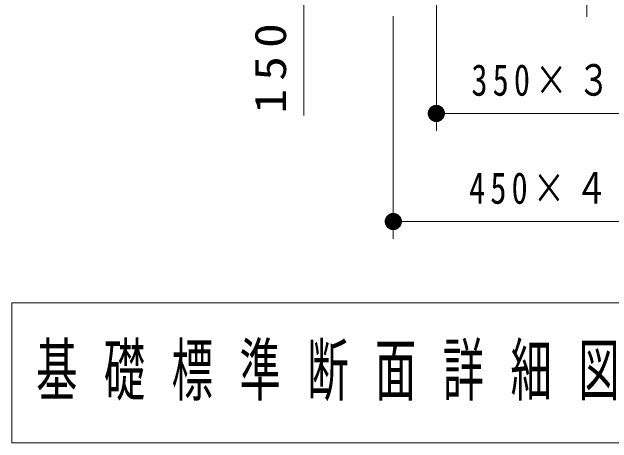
# Model space of a CAD drawing. Units: millimetres on the paper, with parts at other scales. Extents: x -385 to 0, y -594 to 267.
# Drawn here: x -153.69 to -118.83, y -425.89 to -400.86 of the extents above; entities that cross this region are included whole.
import ezdxf

# ---------------------------------------------------------------- set-up
doc = ezdxf.new("R2010")
doc.units = ezdxf.units.MM
doc.linetypes.add('USER2', pattern=[6, 3, -1, 1, -1])
doc.layers.add('1_20', color=7, linetype='Continuous', lineweight=13)
doc.styles.add('ＭＳ ゴシック', font='')
doc.styles.get('ＭＳ ゴシック').set_extended_font_data('MS Gothic')

# ---------------------------------------------------------------- blocks, each defined once
blk = doc.blocks.new('filled_dot')
at = {"color": 0, "linetype": 'Continuous', "lineweight": -2, "const_width": 1.25}
blk.add_lwpolyline([(-0.625, 0, 1), (0.625, 0, 1)], format="xyb", close=True, dxfattribs=at)

msp = doc.modelspace()

# ---------------------------------------------------------------- linework, layer by layer
at = {"layer": '1_20', "linetype": 'USER2'}
msp.add_line((-120.285, -401.137), (-120.285, -354.307), dxfattribs=at)
at = {"layer": '1_20'}
for p, q in [((-129.035, -391.114), (-129.035, -407.755)), ((-136.733, -406.873), (-136.733, -392.614)), ((-131.535, -401.114), (-131.535, -414.031)), ((-111.535, -406.755), (-129.035, -406.755)), ((-109.035, -413.031), (-131.535, -413.031)), ((-153.685, -417.759), (-153.685, -425.892)), ((-86.885, -417.759), (-153.685, -417.759)), ((-153.685, -425.892), (-86.885, -425.892))]:
    msp.add_line(p, q, dxfattribs=at)

# ---------------------------------------------------------------- block references
at = {"layer": '1_20', "xscale": 0.4, "yscale": 0.4}
for p in [(-129.035, -406.755), (-131.535, -413.031)]:
    msp.add_blockref('filled_dot', p, dxfattribs=at)

# ---------------------------------------------------------------- texts
at = {"layer": '1_20', "insert": (-137.733, -403.904), "char_height": 1.833, "attachment_point": 8, "rotation": 90, "style": 'ＭＳ ゴシック'}
msp.add_mtext('\\T1.33;\\W1.15;150', dxfattribs=at)
at = {"layer": '1_20', "style": 'ＭＳ ゴシック'}
for s, insert, char_height, attachment_point in [('\\T1.32;\\W0.75;350×３５０', (-120.2, -405.755), 1.833, 8), ('\\T1.32;\\W0.75;450×４５０', (-120.334, -412.031), 1.833, 8), ('\\T1.64;\\W0.6;基礎標準断面詳細図\u3000Ｓ＝１／２０', (-152.285, -421.825), 2.933, 4)]:
    msp.add_mtext(s, dxfattribs=dict(at, insert=insert, char_height=char_height, attachment_point=attachment_point))

doc.saveas('drawing.dxf')
